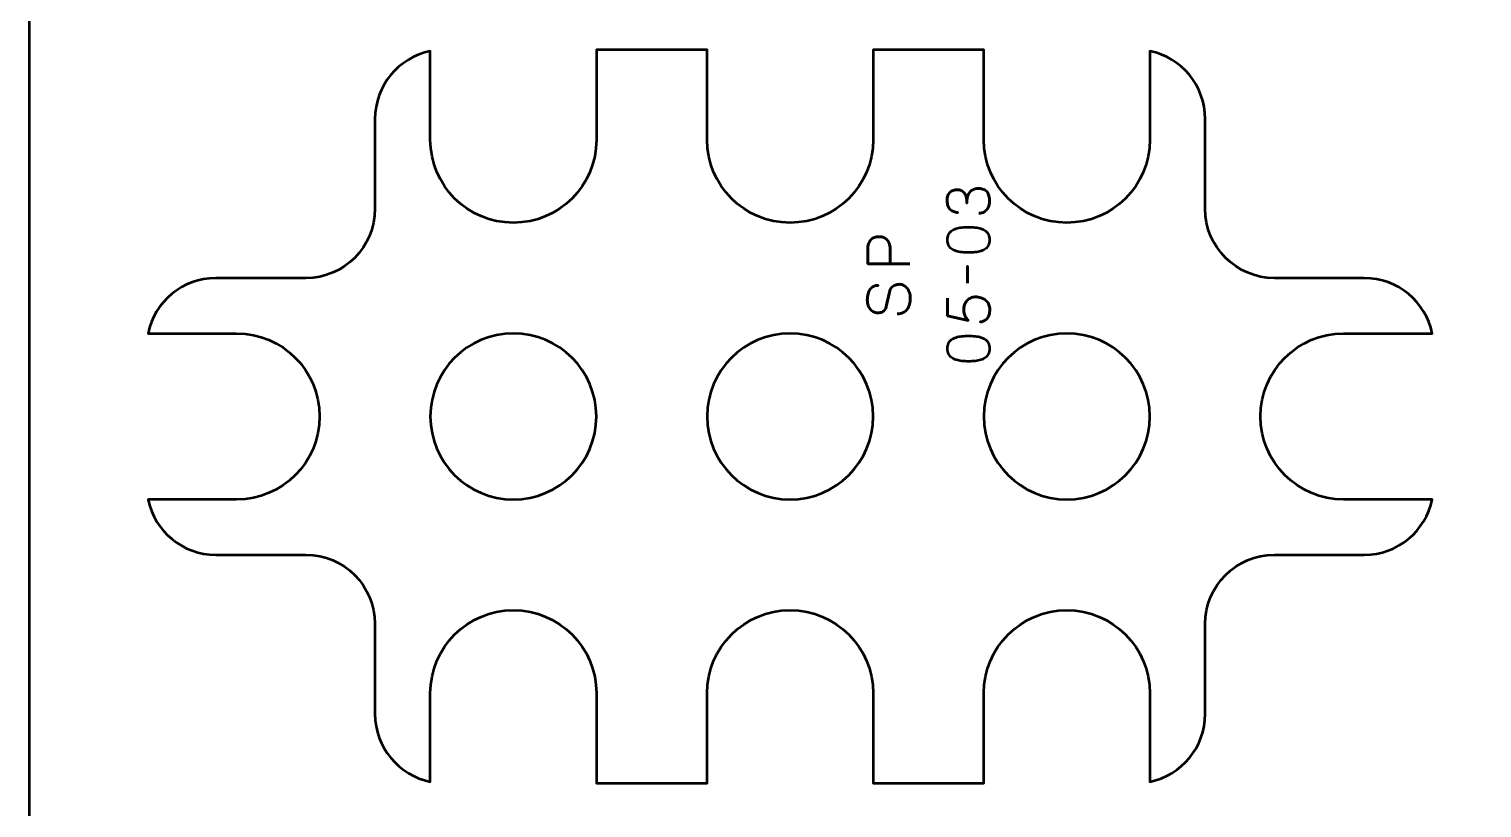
# Model space of a CAD drawing. Header units: centimetres. Extents: x -21 to 0, y -29.7 to 0.
# Drawn here: x -21 to -10.5, y -23.28 to -17.65 of the extents above; entities that cross this region are included whole.
import ezdxf

# ---------------------------------------------------------------- set-up
doc = ezdxf.new("R2010")
doc.units = ezdxf.units.CM
doc.header["$MEASUREMENT"] = 0
doc.layers.add('Layer 1', color=7, linetype='Continuous')

msp = doc.modelspace()

# ---------------------------------------------------------------- linework, layer by layer
at = {"layer": 'Layer 1', "color": 22, "lineweight": 53}
msp.add_open_spline([(-21.00003, -29.19996), (-21.00003, -29.19996), (-21.00003, -0.49992), (-21.00003, -0.49992), (-21.00003, -0.49992), (-21.00003, -0.22295), (-20.77694, 0.00004), (-20.49994, 0.00004), (-20.49994, 0.00004), (-20.49994, 0.00004), (-0.50008, 0.00004), (-0.50008, 0.00004), (-0.50008, 0.00004), (-0.22294, 0.00004), (0.00002, -0.22295), (0.00002, -0.49992), (0.00002, -0.49992), (0.00002, -0.49992), (0.00002, -29.19996), (0.00002, -29.19996), (0.00002, -29.19996), (0.00002, -29.47696), (-0.22294, -29.70005), (-0.50008, -29.70005), (-0.50008, -29.70005), (-0.50008, -29.70005), (-20.49994, -29.70005), (-20.49994, -29.70005), (-20.49994, -29.70005), (-20.77694, -29.70005), (-21.00003, -29.47696), (-21.00003, -29.19996)], degree=3, knots=[0, 0, 0, 0, 0.125, 0.125, 0.125, 0.125, 0.25, 0.25, 0.25, 0.25, 0.375, 0.375, 0.375, 0.375, 0.5, 0.5, 0.5, 0.5, 0.625, 0.625, 0.625, 0.625, 0.75, 0.75, 0.75, 0.75, 0.875, 0.875, 0.875, 0.875, 1, 1, 1, 1], dxfattribs=at)
at = {"layer": 'Layer 1', "color": 114, "lineweight": 53}
msp.add_open_spline([(-12.10002, -20.44996), (-12.10002, -20.78128), (-11.83134, -21.04996), (-11.50002, -21.04996), (-11.50002, -21.04996), (-11.50002, -21.04996), (-10.86001, -21.04996), (-10.86001, -21.04996), (-10.86001, -21.04996), (-10.90634, -21.27816), (-11.10814, -21.45), (-11.35, -21.45), (-11.35, -21.45), (-11.35, -21.45), (-12, -21.45), (-12, -21.45), (-12, -21.45), (-12.27609, -21.45), (-12.5, -21.67391), (-12.5, -21.95), (-12.5, -21.95), (-12.5, -21.95), (-12.5, -22.6), (-12.5, -22.6), (-12.5, -22.6), (-12.5, -22.84185), (-12.67182, -23.04365), (-12.90002, -23.08999), (-12.90002, -23.08999), (-12.90002, -23.08999), (-12.90003, -22.44996), (-12.90003, -22.44996), (-12.90003, -22.44996), (-12.90002, -22.11864), (-13.1687, -21.84996), (-13.50002, -21.84996), (-13.50002, -21.84996), (-13.83134, -21.84996), (-14.10002, -22.11864), (-14.10002, -22.44996), (-14.10002, -22.44996), (-14.10002, -22.44996), (-14.10002, -23.1), (-14.10002, -23.1), (-14.10002, -23.1), (-14.10002, -23.1), (-14.90002, -23.1), (-14.90002, -23.1), (-14.90002, -23.1), (-14.90002, -23.1), (-14.90003, -22.44996), (-14.90003, -22.44996), (-14.90003, -22.44996), (-14.90002, -22.11864), (-15.1687, -21.84996), (-15.50002, -21.84996), (-15.50002, -21.84996), (-15.83134, -21.84996), (-16.10002, -22.11864), (-16.10002, -22.44996), (-16.10002, -22.44996), (-16.10002, -22.44996), (-16.10002, -23.1), (-16.10002, -23.1), (-16.10002, -23.1), (-16.10002, -23.1), (-16.90002, -23.1), (-16.90002, -23.1), (-16.90002, -23.1), (-16.90002, -23.1), (-16.90003, -22.44996), (-16.90003, -22.44996), (-16.90003, -22.44996), (-16.90002, -22.11864), (-17.1687, -21.84996), (-17.50002, -21.84996), (-17.50002, -21.84996), (-17.83134, -21.84996), (-18.10002, -22.11864), (-18.10002, -22.44996), (-18.10002, -22.44996), (-18.10002, -22.44996), (-18.10002, -23.08998), (-18.10002, -23.08998), (-18.10002, -23.08998), (-18.32819, -23.04363), (-18.5, -22.84184), (-18.5, -22.6), (-18.5, -22.6), (-18.5, -22.6), (-18.5, -21.95), (-18.5, -21.95), (-18.5, -21.95), (-18.5, -21.67391), (-18.72391, -21.45), (-19, -21.45), (-19, -21.45), (-19, -21.45), (-19.65, -21.45), (-19.65, -21.45), (-19.65, -21.45), (-19.89186, -21.45), (-20.09366, -21.27816), (-20.13999, -21.04996), (-20.13999, -21.04996), (-20.13999, -21.04996), (-19.50002, -21.04996), (-19.50002, -21.04996), (-19.50002, -21.04996), (-19.1687, -21.04996), (-18.90002, -20.78128), (-18.90002, -20.44996), (-18.90002, -20.44996), (-18.90002, -20.11864), (-19.1687, -19.84996), (-19.50002, -19.84996), (-19.50002, -19.84996), (-19.50002, -19.84996), (-20.13998, -19.84997), (-20.13998, -19.84997), (-20.13998, -19.84997), (-20.09362, -19.6218), (-19.89183, -19.45), (-19.65, -19.45), (-19.65, -19.45), (-19.65, -19.45), (-19, -19.45), (-19, -19.45), (-19, -19.45), (-18.72391, -19.45), (-18.5, -19.22609), (-18.5, -18.95), (-18.5, -18.95), (-18.5, -18.95), (-18.5, -18.3), (-18.5, -18.3), (-18.5, -18.3), (-18.5, -18.05816), (-18.32819, -17.85637), (-18.10002, -17.81002), (-18.10002, -17.81002), (-18.10002, -17.81002), (-18.10002, -18.44996), (-18.10002, -18.44996), (-18.10002, -18.44996), (-18.10002, -18.78128), (-17.83134, -19.04996), (-17.50002, -19.04996), (-17.50002, -19.04996), (-17.1687, -19.04996), (-16.90002, -18.78128), (-16.90002, -18.44996), (-16.90002, -18.44996), (-16.90002, -18.44996), (-16.90003, -17.8), (-16.90003, -17.8), (-16.90003, -17.8), (-16.90003, -17.8), (-16.10002, -17.8), (-16.10002, -17.8), (-16.10002, -17.8), (-16.10002, -17.8), (-16.10002, -18.44996), (-16.10002, -18.44996), (-16.10002, -18.44996), (-16.10002, -18.78128), (-15.83134, -19.04996), (-15.50002, -19.04996), (-15.50002, -19.04996), (-15.1687, -19.04996), (-14.90002, -18.78128), (-14.90002, -18.44996), (-14.90002, -18.44996), (-14.90002, -18.44996), (-14.90003, -17.8), (-14.90003, -17.8), (-14.90003, -17.8), (-14.90003, -17.8), (-14.10002, -17.8), (-14.10002, -17.8), (-14.10002, -17.8), (-14.10002, -17.8), (-14.10002, -18.44996), (-14.10002, -18.44996), (-14.10002, -18.44996), (-14.10002, -18.78128), (-13.83134, -19.04996), (-13.50002, -19.04996), (-13.50002, -19.04996), (-13.1687, -19.04996), (-12.90002, -18.78128), (-12.90002, -18.44996), (-12.90002, -18.44996), (-12.90002, -18.44996), (-12.90003, -17.81001), (-12.90003, -17.81001), (-12.90003, -17.81001), (-12.67183, -17.85635), (-12.5, -18.05815), (-12.5, -18.3), (-12.5, -18.3), (-12.5, -18.3), (-12.5, -18.95), (-12.5, -18.95), (-12.5, -18.95), (-12.5, -19.22609), (-12.27609, -19.45), (-12, -19.45), (-12, -19.45), (-12, -19.45), (-11.35, -19.45), (-11.35, -19.45), (-11.35, -19.45), (-11.10817, -19.45), (-10.90637, -19.62179), (-10.86002, -19.84996), (-10.86002, -19.84996), (-10.86002, -19.84996), (-11.50002, -19.84997), (-11.50002, -19.84997), (-11.50002, -19.84997), (-11.83134, -19.84996), (-12.10002, -20.11864), (-12.10002, -20.44996)], degree=3, knots=[0, 0, 0, 0, 0.01785714, 0.01785714, 0.01785714, 0.01785714, 0.03571429, 0.03571429, 0.03571429, 0.03571429, 0.05357143, 0.05357143, 0.05357143, 0.05357143, 0.07142857, 0.07142857, 0.07142857, 0.07142857, 0.08928571, 0.08928571, 0.08928571, 0.08928571, 0.10714286, 0.10714286, 0.10714286, 0.10714286, 0.125, 0.125, 0.125, 0.125, 0.14285714, 0.14285714, 0.14285714, 0.14285714, 0.16071429, 0.16071429, 0.16071429, 0.16071429, 0.17857143, 0.17857143, 0.17857143, 0.17857143, 0.19642857, 0.19642857, 0.19642857, 0.19642857, 0.21428571, 0.21428571, 0.21428571, 0.21428571, 0.23214286, 0.23214286, 0.23214286, 0.23214286, 0.25, 0.25, 0.25, 0.25, 0.26785714, 0.26785714, 0.26785714, 0.26785714, 0.28571429, 0.28571429, 0.28571429, 0.28571429, 0.30357143, 0.30357143, 0.30357143, 0.30357143, 0.32142857, 0.32142857, 0.32142857, 0.32142857, 0.33928571, 0.33928571, 0.33928571, 0.33928571, 0.35714286, 0.35714286, 0.35714286, 0.35714286, 0.375, 0.375, 0.375, 0.375, 0.39285714, 0.39285714, 0.39285714, 0.39285714, 0.41071429, 0.41071429, 0.41071429, 0.41071429, 0.42857143, 0.42857143, 0.42857143, 0.42857143, 0.44642857, 0.44642857, 0.44642857, 0.44642857, 0.46428571, 0.46428571, 0.46428571, 0.46428571, 0.48214286, 0.48214286, 0.48214286, 0.48214286, 0.5, 0.5, 0.5, 0.5, 0.51785714, 0.51785714, 0.51785714, 0.51785714, 0.53571429, 0.53571429, 0.53571429, 0.53571429, 0.55357143, 0.55357143, 0.55357143, 0.55357143, 0.57142857, 0.57142857, 0.57142857, 0.57142857, 0.58928571, 0.58928571, 0.58928571, 0.58928571, 0.60714286, 0.60714286, 0.60714286, 0.60714286, 0.625, 0.625, 0.625, 0.625, 0.64285714, 0.64285714, 0.64285714, 0.64285714, 0.66071429, 0.66071429, 0.66071429, 0.66071429, 0.67857143, 0.67857143, 0.67857143, 0.67857143, 0.69642857, 0.69642857, 0.69642857, 0.69642857, 0.71428571, 0.71428571, 0.71428571, 0.71428571, 0.73214286, 0.73214286, 0.73214286, 0.73214286, 0.75, 0.75, 0.75, 0.75, 0.76785714, 0.76785714, 0.76785714, 0.76785714, 0.78571429, 0.78571429, 0.78571429, 0.78571429, 0.80357143, 0.80357143, 0.80357143, 0.80357143, 0.82142857, 0.82142857, 0.82142857, 0.82142857, 0.83928571, 0.83928571, 0.83928571, 0.83928571, 0.85714286, 0.85714286, 0.85714286, 0.85714286, 0.875, 0.875, 0.875, 0.875, 0.89285714, 0.89285714, 0.89285714, 0.89285714, 0.91071429, 0.91071429, 0.91071429, 0.91071429, 0.92857143, 0.92857143, 0.92857143, 0.92857143, 0.94642857, 0.94642857, 0.94642857, 0.94642857, 0.96428571, 0.96428571, 0.96428571, 0.96428571, 0.98214286, 0.98214286, 0.98214286, 0.98214286, 1, 1, 1, 1], dxfattribs=at)
at = {"layer": 'Layer 1', "color": 30, "lineweight": 53}
for points, knots in [([(-14.13493, -18.98091), (-14.11969, -18.98084), (-14.10643, -18.97731), (-14.09493, -18.97033), (-14.09493, -18.97033), (-14.0835, -18.96334), (-14.07454, -18.95339), (-14.06812, -18.94041), (-14.06812, -18.94041), (-14.0617, -18.92743), (-14.05845, -18.91184), (-14.05831, -18.8937), (-14.05831, -18.8937), (-14.05831, -18.88009), (-14.05972, -18.86774), (-14.06268, -18.85652), (-14.06268, -18.85652), (-14.06565, -18.84537), (-14.07023, -18.83578), (-14.07651, -18.82766), (-14.07651, -18.82766), (-14.08279, -18.81955), (-14.09091, -18.81334), (-14.10078, -18.8089), (-14.10078, -18.8089), (-14.11073, -18.80452), (-14.12266, -18.80234), (-14.13663, -18.80227), (-14.13663, -18.80227), (-14.15525, -18.80219), (-14.17099, -18.806), (-14.18376, -18.81355), (-14.18376, -18.81355), (-14.19653, -18.8211), (-14.20612, -18.83282), (-14.21268, -18.84855), (-14.21268, -18.84855), (-14.21925, -18.86428), (-14.22256, -18.88446), (-14.22256, -18.90894), (-14.22256, -18.90894), (-14.22249, -18.89067), (-14.22418, -18.87536), (-14.22764, -18.86287), (-14.22764, -18.86287), (-14.2311, -18.85045), (-14.23597, -18.84051), (-14.24232, -18.83303), (-14.24232, -18.83303), (-14.2486, -18.82555), (-14.25608, -18.82012), (-14.26468, -18.81687), (-14.26468, -18.81687), (-14.27322, -18.81355), (-14.2826, -18.81193), (-14.29283, -18.812), (-14.29283, -18.812), (-14.30307, -18.81193), (-14.31252, -18.81334), (-14.32127, -18.81616), (-14.32127, -18.81616), (-14.33002, -18.81892), (-14.33771, -18.82343), (-14.34427, -18.82957), (-14.34427, -18.82957), (-14.35083, -18.83571), (-14.35598, -18.84382), (-14.35965, -18.85377), (-14.35965, -18.85377), (-14.36332, -18.86379), (-14.36515, -18.876), (-14.36522, -18.89032), (-14.36522, -18.89032), (-14.36515, -18.90457), (-14.36304, -18.91706), (-14.35894, -18.92764), (-14.35894, -18.92764), (-14.35485, -18.9383), (-14.34928, -18.94704), (-14.34215, -18.9541), (-14.34215, -18.9541), (-14.33503, -18.96108), (-14.32691, -18.96631), (-14.31774, -18.96976), (-14.31774, -18.96976), (-14.30857, -18.97329), (-14.29883, -18.97498), (-14.2886, -18.97498), (-14.2886, -18.97498), (-14.29883, -18.97498), (-14.30857, -18.97329), (-14.31774, -18.96976), (-14.31774, -18.96976), (-14.32691, -18.96631), (-14.33503, -18.96108), (-14.34215, -18.9541), (-14.34215, -18.9541), (-14.34928, -18.94704), (-14.35485, -18.9383), (-14.35894, -18.92764), (-14.35894, -18.92764), (-14.36304, -18.91706), (-14.36515, -18.90457), (-14.36522, -18.89032), (-14.36522, -18.89032), (-14.36515, -18.876), (-14.36332, -18.86379), (-14.35965, -18.85377), (-14.35965, -18.85377), (-14.35598, -18.84382), (-14.35083, -18.83571), (-14.34427, -18.82957), (-14.34427, -18.82957), (-14.33771, -18.82343), (-14.33002, -18.81892), (-14.32127, -18.81616), (-14.32127, -18.81616), (-14.31252, -18.81334), (-14.30307, -18.81193), (-14.29283, -18.812), (-14.29283, -18.812), (-14.2826, -18.81193), (-14.27322, -18.81355), (-14.26468, -18.81687), (-14.26468, -18.81687), (-14.25608, -18.82012), (-14.2486, -18.82555), (-14.24232, -18.83303), (-14.24232, -18.83303), (-14.23597, -18.84051), (-14.2311, -18.85045), (-14.22764, -18.86287), (-14.22764, -18.86287), (-14.22418, -18.87536), (-14.22249, -18.89067), (-14.22256, -18.90894), (-14.22256, -18.90894), (-14.22256, -18.88446), (-14.21925, -18.86428), (-14.21268, -18.84855), (-14.21268, -18.84855), (-14.20612, -18.83282), (-14.19653, -18.8211), (-14.18376, -18.81355), (-14.18376, -18.81355), (-14.17099, -18.806), (-14.15525, -18.80219), (-14.13663, -18.80227), (-14.13663, -18.80227), (-14.12266, -18.80234), (-14.11073, -18.80452), (-14.10078, -18.8089), (-14.10078, -18.8089), (-14.09091, -18.81334), (-14.08279, -18.81955), (-14.07651, -18.82766), (-14.07651, -18.82766), (-14.07023, -18.83578), (-14.06565, -18.84537), (-14.06268, -18.85652), (-14.06268, -18.85652), (-14.05972, -18.86774), (-14.05831, -18.88009), (-14.05831, -18.8937), (-14.05831, -18.8937), (-14.05845, -18.91184), (-14.0617, -18.92743), (-14.06812, -18.94041), (-14.06812, -18.94041), (-14.07454, -18.95339), (-14.0835, -18.96334), (-14.09493, -18.97033), (-14.09493, -18.97033), (-14.10643, -18.97731), (-14.11969, -18.98084), (-14.13493, -18.98091)], [0, 0, 0, 0, 0.02272727, 0.02272727, 0.02272727, 0.02272727, 0.04545455, 0.04545455, 0.04545455, 0.04545455, 0.06818182, 0.06818182, 0.06818182, 0.06818182, 0.09090909, 0.09090909, 0.09090909, 0.09090909, 0.11363636, 0.11363636, 0.11363636, 0.11363636, 0.13636364, 0.13636364, 0.13636364, 0.13636364, 0.15909091, 0.15909091, 0.15909091, 0.15909091, 0.18181818, 0.18181818, 0.18181818, 0.18181818, 0.20454545, 0.20454545, 0.20454545, 0.20454545, 0.22727273, 0.22727273, 0.22727273, 0.22727273, 0.25, 0.25, 0.25, 0.25, 0.27272727, 0.27272727, 0.27272727, 0.27272727, 0.29545455, 0.29545455, 0.29545455, 0.29545455, 0.31818182, 0.31818182, 0.31818182, 0.31818182, 0.34090909, 0.34090909, 0.34090909, 0.34090909, 0.36363636, 0.36363636, 0.36363636, 0.36363636, 0.38636364, 0.38636364, 0.38636364, 0.38636364, 0.40909091, 0.40909091, 0.40909091, 0.40909091, 0.43181818, 0.43181818, 0.43181818, 0.43181818, 0.45454545, 0.45454545, 0.45454545, 0.45454545, 0.47727273, 0.47727273, 0.47727273, 0.47727273, 0.5, 0.5, 0.5, 0.5, 0.52272727, 0.52272727, 0.52272727, 0.52272727, 0.54545455, 0.54545455, 0.54545455, 0.54545455, 0.56818182, 0.56818182, 0.56818182, 0.56818182, 0.59090909, 0.59090909, 0.59090909, 0.59090909, 0.61363636, 0.61363636, 0.61363636, 0.61363636, 0.63636364, 0.63636364, 0.63636364, 0.63636364, 0.65909091, 0.65909091, 0.65909091, 0.65909091, 0.68181818, 0.68181818, 0.68181818, 0.68181818, 0.70454545, 0.70454545, 0.70454545, 0.70454545, 0.72727273, 0.72727273, 0.72727273, 0.72727273, 0.75, 0.75, 0.75, 0.75, 0.77272727, 0.77272727, 0.77272727, 0.77272727, 0.79545455, 0.79545455, 0.79545455, 0.79545455, 0.81818182, 0.81818182, 0.81818182, 0.81818182, 0.84090909, 0.84090909, 0.84090909, 0.84090909, 0.86363636, 0.86363636, 0.86363636, 0.86363636, 0.88636364, 0.88636364, 0.88636364, 0.88636364, 0.90909091, 0.90909091, 0.90909091, 0.90909091, 0.93181818, 0.93181818, 0.93181818, 0.93181818, 0.95454545, 0.95454545, 0.95454545, 0.95454545, 0.97727273, 0.97727273, 0.97727273, 0.97727273, 1, 1, 1, 1]), ([(-14.05831, -19.17352), (-14.05838, -19.15871), (-14.06099, -19.14594), (-14.06607, -19.13528), (-14.06607, -19.13528), (-14.07115, -19.1247), (-14.07842, -19.11588), (-14.08766, -19.10883), (-14.08766, -19.10883), (-14.09697, -19.10184), (-14.10798, -19.09634), (-14.12068, -19.09225), (-14.12068, -19.09225), (-14.13338, -19.08822), (-14.14728, -19.08533), (-14.16252, -19.08371), (-14.16252, -19.08371), (-14.17776, -19.08201), (-14.19378, -19.08117), (-14.21071, -19.08124), (-14.21071, -19.08124), (-14.22757, -19.08117), (-14.24359, -19.08201), (-14.25876, -19.08371), (-14.25876, -19.08371), (-14.27393, -19.08533), (-14.2879, -19.08822), (-14.3006, -19.09225), (-14.3006, -19.09225), (-14.31323, -19.09634), (-14.32423, -19.10184), (-14.33362, -19.10883), (-14.33362, -19.10883), (-14.34293, -19.11588), (-14.3502, -19.1247), (-14.35528, -19.13528), (-14.35528, -19.13528), (-14.36043, -19.14594), (-14.36304, -19.15871), (-14.36311, -19.17352), (-14.36311, -19.17352), (-14.36304, -19.18834), (-14.36043, -19.20111), (-14.35528, -19.21177), (-14.35528, -19.21177), (-14.3502, -19.22235), (-14.34293, -19.23117), (-14.33362, -19.23822), (-14.33362, -19.23822), (-14.32423, -19.24521), (-14.31323, -19.25071), (-14.3006, -19.2548), (-14.3006, -19.2548), (-14.2879, -19.25883), (-14.27393, -19.26172), (-14.25876, -19.26334), (-14.25876, -19.26334), (-14.24359, -19.26503), (-14.22757, -19.26588), (-14.21071, -19.26581), (-14.21071, -19.26581), (-14.19378, -19.26588), (-14.17776, -19.26503), (-14.16252, -19.26334), (-14.16252, -19.26334), (-14.14728, -19.26172), (-14.13338, -19.25883), (-14.12068, -19.2548), (-14.12068, -19.2548), (-14.10798, -19.25071), (-14.09697, -19.24521), (-14.08766, -19.23822), (-14.08766, -19.23822), (-14.07842, -19.23117), (-14.07115, -19.22235), (-14.06607, -19.21177), (-14.06607, -19.21177), (-14.06099, -19.20111), (-14.05838, -19.18834), (-14.05831, -19.17352)], [0, 0, 0, 0, 0.05, 0.05, 0.05, 0.05, 0.1, 0.1, 0.1, 0.1, 0.15, 0.15, 0.15, 0.15, 0.2, 0.2, 0.2, 0.2, 0.25, 0.25, 0.25, 0.25, 0.3, 0.3, 0.3, 0.3, 0.35, 0.35, 0.35, 0.35, 0.4, 0.4, 0.4, 0.4, 0.45, 0.45, 0.45, 0.45, 0.5, 0.5, 0.5, 0.5, 0.55, 0.55, 0.55, 0.55, 0.6, 0.6, 0.6, 0.6, 0.65, 0.65, 0.65, 0.65, 0.7, 0.7, 0.7, 0.7, 0.75, 0.75, 0.75, 0.75, 0.8, 0.8, 0.8, 0.8, 0.85, 0.85, 0.85, 0.85, 0.9, 0.9, 0.9, 0.9, 0.95, 0.95, 0.95, 0.95, 1, 1, 1, 1]), ([(-14.05831, -19.17352), (-14.05838, -19.15871), (-14.06099, -19.14594), (-14.06607, -19.13528), (-14.06607, -19.13528), (-14.07115, -19.1247), (-14.07842, -19.11588), (-14.08766, -19.10883), (-14.08766, -19.10883), (-14.09697, -19.10184), (-14.10798, -19.09634), (-14.12068, -19.09225), (-14.12068, -19.09225), (-14.13338, -19.08822), (-14.14728, -19.08533), (-14.16252, -19.08371), (-14.16252, -19.08371), (-14.17776, -19.08201), (-14.19378, -19.08117), (-14.21071, -19.08124), (-14.21071, -19.08124), (-14.22757, -19.08117), (-14.24359, -19.08201), (-14.25876, -19.08371), (-14.25876, -19.08371), (-14.27393, -19.08533), (-14.2879, -19.08822), (-14.3006, -19.09225), (-14.3006, -19.09225), (-14.31323, -19.09634), (-14.32423, -19.10184), (-14.33362, -19.10883), (-14.33362, -19.10883), (-14.34293, -19.11588), (-14.3502, -19.1247), (-14.35528, -19.13528), (-14.35528, -19.13528), (-14.36043, -19.14594), (-14.36304, -19.15871), (-14.36311, -19.17352), (-14.36311, -19.17352), (-14.36304, -19.18834), (-14.36043, -19.20111), (-14.35528, -19.21177), (-14.35528, -19.21177), (-14.3502, -19.22235), (-14.34293, -19.23117), (-14.33362, -19.23822), (-14.33362, -19.23822), (-14.32423, -19.24521), (-14.31323, -19.25071), (-14.3006, -19.2548), (-14.3006, -19.2548), (-14.2879, -19.25883), (-14.27393, -19.26172), (-14.25876, -19.26334), (-14.25876, -19.26334), (-14.24359, -19.26503), (-14.22757, -19.26588), (-14.21071, -19.26581), (-14.21071, -19.26581), (-14.19378, -19.26588), (-14.17776, -19.26503), (-14.16252, -19.26334), (-14.16252, -19.26334), (-14.14728, -19.26172), (-14.13338, -19.25883), (-14.12068, -19.2548), (-14.12068, -19.2548), (-14.10798, -19.25071), (-14.09697, -19.24521), (-14.08766, -19.23822), (-14.08766, -19.23822), (-14.07842, -19.23117), (-14.07115, -19.22235), (-14.06607, -19.21177), (-14.06607, -19.21177), (-14.06099, -19.20111), (-14.05838, -19.18834), (-14.05831, -19.17352)], [0, 0, 0, 0, 0.05, 0.05, 0.05, 0.05, 0.1, 0.1, 0.1, 0.1, 0.15, 0.15, 0.15, 0.15, 0.2, 0.2, 0.2, 0.2, 0.25, 0.25, 0.25, 0.25, 0.3, 0.3, 0.3, 0.3, 0.35, 0.35, 0.35, 0.35, 0.4, 0.4, 0.4, 0.4, 0.45, 0.45, 0.45, 0.45, 0.5, 0.5, 0.5, 0.5, 0.55, 0.55, 0.55, 0.55, 0.6, 0.6, 0.6, 0.6, 0.65, 0.65, 0.65, 0.65, 0.7, 0.7, 0.7, 0.7, 0.75, 0.75, 0.75, 0.75, 0.8, 0.8, 0.8, 0.8, 0.85, 0.85, 0.85, 0.85, 0.9, 0.9, 0.9, 0.9, 0.95, 0.95, 0.95, 0.95, 1, 1, 1, 1]), ([(-14.63362, -19.34645), (-14.63362, -19.34645), (-14.93884, -19.34645), (-14.93884, -19.34645), (-14.93884, -19.34645), (-14.93884, -19.34645), (-14.93884, -19.24908), (-14.93884, -19.24908), (-14.93884, -19.24908), (-14.93877, -19.22961), (-14.93658, -19.2136), (-14.93235, -19.20097), (-14.93235, -19.20097), (-14.92819, -19.18841), (-14.9224, -19.17853), (-14.91506, -19.1714), (-14.91506, -19.1714), (-14.9078, -19.16428), (-14.89947, -19.1592), (-14.89009, -19.15609), (-14.89009, -19.15609), (-14.8807, -19.15306), (-14.8709, -19.1513), (-14.86052, -19.15087), (-14.86052, -19.15087), (-14.85015, -19.15038), (-14.83999, -19.15158), (-14.83012, -19.1544), (-14.83012, -19.1544), (-14.82024, -19.15729), (-14.81128, -19.16216), (-14.80323, -19.16915), (-14.80323, -19.16915), (-14.79519, -19.17606), (-14.78877, -19.18544), (-14.78404, -19.19723), (-14.78404, -19.19723), (-14.77925, -19.20901), (-14.77685, -19.22361), (-14.77671, -19.24104), (-14.77671, -19.24104), (-14.77671, -19.24104), (-14.77671, -19.34645), (-14.77671, -19.34645), (-14.77671, -19.34645), (-14.77671, -19.34645), (-14.77671, -19.24104), (-14.77671, -19.24104), (-14.77671, -19.24104), (-14.77685, -19.22397), (-14.77925, -19.2095), (-14.78404, -19.19779), (-14.78404, -19.19779), (-14.78877, -19.18601), (-14.79519, -19.17662), (-14.80323, -19.16957), (-14.80323, -19.16957), (-14.81128, -19.16258), (-14.82024, -19.15757), (-14.83012, -19.15461), (-14.83012, -19.15461), (-14.83999, -19.15165), (-14.85015, -19.15038), (-14.86052, -19.15087), (-14.86052, -19.15087), (-14.8709, -19.1513), (-14.8807, -19.15306), (-14.89009, -19.15623), (-14.89009, -19.15623), (-14.89947, -19.15934), (-14.9078, -19.16456), (-14.91506, -19.17169), (-14.91506, -19.17169), (-14.9224, -19.17888), (-14.92819, -19.18876), (-14.93235, -19.20132), (-14.93235, -19.20132), (-14.93658, -19.21395), (-14.93877, -19.22982), (-14.93884, -19.24908), (-14.93884, -19.24908), (-14.93884, -19.24908), (-14.93884, -19.34645), (-14.93884, -19.34645), (-14.93884, -19.34645), (-14.93884, -19.34645), (-14.63362, -19.34645), (-14.63362, -19.34645)], [0, 0, 0, 0, 0.04545455, 0.04545455, 0.04545455, 0.04545455, 0.09090909, 0.09090909, 0.09090909, 0.09090909, 0.13636364, 0.13636364, 0.13636364, 0.13636364, 0.18181818, 0.18181818, 0.18181818, 0.18181818, 0.22727273, 0.22727273, 0.22727273, 0.22727273, 0.27272727, 0.27272727, 0.27272727, 0.27272727, 0.31818182, 0.31818182, 0.31818182, 0.31818182, 0.36363636, 0.36363636, 0.36363636, 0.36363636, 0.40909091, 0.40909091, 0.40909091, 0.40909091, 0.45454545, 0.45454545, 0.45454545, 0.45454545, 0.5, 0.5, 0.5, 0.5, 0.54545455, 0.54545455, 0.54545455, 0.54545455, 0.59090909, 0.59090909, 0.59090909, 0.59090909, 0.63636364, 0.63636364, 0.63636364, 0.63636364, 0.68181818, 0.68181818, 0.68181818, 0.68181818, 0.72727273, 0.72727273, 0.72727273, 0.72727273, 0.77272727, 0.77272727, 0.77272727, 0.77272727, 0.81818182, 0.81818182, 0.81818182, 0.81818182, 0.86363636, 0.86363636, 0.86363636, 0.86363636, 0.90909091, 0.90909091, 0.90909091, 0.90909091, 0.95454545, 0.95454545, 0.95454545, 0.95454545, 1, 1, 1, 1]), ([(-14.21791, -19.48594), (-14.21791, -19.48594), (-14.21791, -19.36275), (-14.21791, -19.36275), (-14.21791, -19.36275), (-14.21791, -19.36275), (-14.21791, -19.48594), (-14.21791, -19.48594)], [0, 0, 0, 0, 0.5, 0.5, 0.5, 0.5, 1, 1, 1, 1]), ([(-14.72591, -19.7084), (-14.70897, -19.70826), (-14.69451, -19.7053), (-14.68251, -19.69937), (-14.68251, -19.69937), (-14.67045, -19.69351), (-14.66064, -19.68533), (-14.65309, -19.67503), (-14.65309, -19.67503), (-14.64547, -19.66466), (-14.6399, -19.65273), (-14.63637, -19.63926), (-14.63637, -19.63926), (-14.63277, -19.62585), (-14.63101, -19.61146), (-14.63108, -19.59622), (-14.63108, -19.59622), (-14.63115, -19.58084), (-14.63341, -19.56701), (-14.63771, -19.55466), (-14.63771, -19.55466), (-14.64202, -19.54238), (-14.6478, -19.53187), (-14.65507, -19.52305), (-14.65507, -19.52305), (-14.66234, -19.5143), (-14.67045, -19.50753), (-14.67948, -19.50273), (-14.67948, -19.50273), (-14.68851, -19.49793), (-14.69775, -19.49539), (-14.70728, -19.49504), (-14.70728, -19.49504), (-14.71977, -19.49462), (-14.7312, -19.49645), (-14.7415, -19.50047), (-14.7415, -19.50047), (-14.7518, -19.5045), (-14.76041, -19.51071), (-14.76746, -19.5191), (-14.76746, -19.5191), (-14.77452, -19.52743), (-14.77946, -19.53794), (-14.78221, -19.5505), (-14.78221, -19.5505), (-14.78221, -19.5505), (-14.80465, -19.65421), (-14.80465, -19.65421), (-14.80465, -19.65421), (-14.80669, -19.66395), (-14.81015, -19.67235), (-14.81495, -19.67926), (-14.81495, -19.67926), (-14.81981, -19.68618), (-14.82652, -19.69154), (-14.83513, -19.69521), (-14.83513, -19.69521), (-14.84366, -19.69888), (-14.85453, -19.70078), (-14.86772, -19.70078), (-14.86772, -19.70078), (-14.87774, -19.70078), (-14.88719, -19.69873), (-14.89608, -19.69457), (-14.89608, -19.69457), (-14.90497, -19.69048), (-14.91281, -19.68441), (-14.91965, -19.67644), (-14.91965, -19.67644), (-14.92656, -19.66847), (-14.93193, -19.65859), (-14.93581, -19.64688), (-14.93581, -19.64688), (-14.93976, -19.63509), (-14.94173, -19.62162), (-14.9418, -19.60638), (-14.9418, -19.60638), (-14.9418, -19.59107), (-14.94004, -19.57703), (-14.93651, -19.56419), (-14.93651, -19.56419), (-14.93298, -19.55142), (-14.9279, -19.54034), (-14.92113, -19.53103), (-14.92113, -19.53103), (-14.91436, -19.52171), (-14.90603, -19.51452), (-14.8963, -19.50958), (-14.8963, -19.50958), (-14.88649, -19.50464), (-14.87527, -19.50231), (-14.86264, -19.50266), (-14.86264, -19.50266), (-14.87527, -19.50231), (-14.88649, -19.50464), (-14.8963, -19.50958), (-14.8963, -19.50958), (-14.90603, -19.51452), (-14.91436, -19.52171), (-14.92113, -19.53103), (-14.92113, -19.53103), (-14.9279, -19.54034), (-14.93298, -19.55142), (-14.93651, -19.56419), (-14.93651, -19.56419), (-14.94004, -19.57703), (-14.9418, -19.59107), (-14.9418, -19.60638), (-14.9418, -19.60638), (-14.94173, -19.62162), (-14.93976, -19.63509), (-14.93581, -19.64688), (-14.93581, -19.64688), (-14.93193, -19.65859), (-14.92656, -19.66847), (-14.91965, -19.67644), (-14.91965, -19.67644), (-14.91281, -19.68441), (-14.90497, -19.69048), (-14.89608, -19.69457), (-14.89608, -19.69457), (-14.88719, -19.69873), (-14.87774, -19.70078), (-14.86772, -19.70078), (-14.86772, -19.70078), (-14.85453, -19.70078), (-14.84366, -19.69895), (-14.8352, -19.69542), (-14.8352, -19.69542), (-14.82666, -19.69182), (-14.82003, -19.68653), (-14.81516, -19.67961), (-14.81516, -19.67961), (-14.81036, -19.6727), (-14.80683, -19.66423), (-14.80465, -19.65421), (-14.80465, -19.65421), (-14.80465, -19.65421), (-14.78221, -19.5505), (-14.78221, -19.5505), (-14.78221, -19.5505), (-14.77946, -19.53766), (-14.77452, -19.52707), (-14.76746, -19.51875), (-14.76746, -19.51875), (-14.76041, -19.51035), (-14.7518, -19.50421), (-14.7415, -19.50026), (-14.7415, -19.50026), (-14.7312, -19.49638), (-14.71977, -19.49462), (-14.70728, -19.49504), (-14.70728, -19.49504), (-14.69775, -19.49539), (-14.68851, -19.49793), (-14.67948, -19.50273), (-14.67948, -19.50273), (-14.67045, -19.50753), (-14.66234, -19.5143), (-14.65507, -19.52305), (-14.65507, -19.52305), (-14.6478, -19.53187), (-14.64202, -19.54238), (-14.63771, -19.55466), (-14.63771, -19.55466), (-14.63341, -19.56701), (-14.63115, -19.58084), (-14.63108, -19.59622), (-14.63108, -19.59622), (-14.63101, -19.61146), (-14.63277, -19.62585), (-14.63637, -19.63926), (-14.63637, -19.63926), (-14.6399, -19.65273), (-14.64547, -19.66466), (-14.65309, -19.67503), (-14.65309, -19.67503), (-14.66064, -19.68533), (-14.67045, -19.69351), (-14.68251, -19.69937), (-14.68251, -19.69937), (-14.69451, -19.7053), (-14.70897, -19.70826), (-14.72591, -19.7084)], [0, 0, 0, 0, 0.02173913, 0.02173913, 0.02173913, 0.02173913, 0.04347826, 0.04347826, 0.04347826, 0.04347826, 0.06521739, 0.06521739, 0.06521739, 0.06521739, 0.08695652, 0.08695652, 0.08695652, 0.08695652, 0.10869565, 0.10869565, 0.10869565, 0.10869565, 0.13043478, 0.13043478, 0.13043478, 0.13043478, 0.15217391, 0.15217391, 0.15217391, 0.15217391, 0.17391304, 0.17391304, 0.17391304, 0.17391304, 0.19565217, 0.19565217, 0.19565217, 0.19565217, 0.2173913, 0.2173913, 0.2173913, 0.2173913, 0.23913043, 0.23913043, 0.23913043, 0.23913043, 0.26086957, 0.26086957, 0.26086957, 0.26086957, 0.2826087, 0.2826087, 0.2826087, 0.2826087, 0.30434783, 0.30434783, 0.30434783, 0.30434783, 0.32608696, 0.32608696, 0.32608696, 0.32608696, 0.34782609, 0.34782609, 0.34782609, 0.34782609, 0.36956522, 0.36956522, 0.36956522, 0.36956522, 0.39130435, 0.39130435, 0.39130435, 0.39130435, 0.41304348, 0.41304348, 0.41304348, 0.41304348, 0.43478261, 0.43478261, 0.43478261, 0.43478261, 0.45652174, 0.45652174, 0.45652174, 0.45652174, 0.47826087, 0.47826087, 0.47826087, 0.47826087, 0.5, 0.5, 0.5, 0.5, 0.52173913, 0.52173913, 0.52173913, 0.52173913, 0.54347826, 0.54347826, 0.54347826, 0.54347826, 0.56521739, 0.56521739, 0.56521739, 0.56521739, 0.58695652, 0.58695652, 0.58695652, 0.58695652, 0.60869565, 0.60869565, 0.60869565, 0.60869565, 0.63043478, 0.63043478, 0.63043478, 0.63043478, 0.65217391, 0.65217391, 0.65217391, 0.65217391, 0.67391304, 0.67391304, 0.67391304, 0.67391304, 0.69565217, 0.69565217, 0.69565217, 0.69565217, 0.7173913, 0.7173913, 0.7173913, 0.7173913, 0.73913043, 0.73913043, 0.73913043, 0.73913043, 0.76086957, 0.76086957, 0.76086957, 0.76086957, 0.7826087, 0.7826087, 0.7826087, 0.7826087, 0.80434783, 0.80434783, 0.80434783, 0.80434783, 0.82608696, 0.82608696, 0.82608696, 0.82608696, 0.84782609, 0.84782609, 0.84782609, 0.84782609, 0.86956522, 0.86956522, 0.86956522, 0.86956522, 0.89130435, 0.89130435, 0.89130435, 0.89130435, 0.91304348, 0.91304348, 0.91304348, 0.91304348, 0.93478261, 0.93478261, 0.93478261, 0.93478261, 0.95652174, 0.95652174, 0.95652174, 0.95652174, 0.97826087, 0.97826087, 0.97826087, 0.97826087, 1, 1, 1, 1]), ([(-14.36353, -19.59558), (-14.36353, -19.59558), (-14.36353, -19.72258), (-14.36353, -19.72258), (-14.36353, -19.72258), (-14.36353, -19.72258), (-14.21198, -19.75645), (-14.21198, -19.75645), (-14.21198, -19.75645), (-14.21706, -19.75052), (-14.22164, -19.74488), (-14.22567, -19.73944), (-14.22567, -19.73944), (-14.22969, -19.73408), (-14.23307, -19.72844), (-14.2359, -19.72244), (-14.2359, -19.72244), (-14.23872, -19.71651), (-14.24084, -19.70974), (-14.24232, -19.70212), (-14.24232, -19.70212), (-14.2438, -19.69457), (-14.24458, -19.68554), (-14.24458, -19.67517), (-14.24458, -19.67517), (-14.24458, -19.6667), (-14.24345, -19.65823), (-14.24112, -19.64977), (-14.24112, -19.64977), (-14.23886, -19.6413), (-14.2354, -19.63326), (-14.23082, -19.62564), (-14.23082, -19.62564), (-14.22616, -19.61795), (-14.22037, -19.61117), (-14.21339, -19.60525), (-14.21339, -19.60525), (-14.2064, -19.59925), (-14.19822, -19.59452), (-14.18884, -19.59114), (-14.18884, -19.59114), (-14.17945, -19.58768), (-14.1688, -19.58592), (-14.15695, -19.58585), (-14.15695, -19.58585), (-14.15257, -19.58577), (-14.14707, -19.58627), (-14.14058, -19.58726), (-14.14058, -19.58726), (-14.13409, -19.58817), (-14.12703, -19.58987), (-14.11955, -19.59227), (-14.11955, -19.59227), (-14.11207, -19.59466), (-14.10466, -19.59805), (-14.09733, -19.60235), (-14.09733, -19.60235), (-14.08999, -19.60666), (-14.08329, -19.61216), (-14.07722, -19.61879), (-14.07722, -19.61879), (-14.07115, -19.62543), (-14.06628, -19.63347), (-14.06261, -19.64285), (-14.06261, -19.64285), (-14.05902, -19.65231), (-14.05711, -19.66339), (-14.05704, -19.67601), (-14.05704, -19.67601), (-14.05711, -19.69111), (-14.05873, -19.70381), (-14.06177, -19.71411), (-14.06177, -19.71411), (-14.06487, -19.72442), (-14.06889, -19.73281), (-14.07397, -19.7393), (-14.07397, -19.7393), (-14.07905, -19.74586), (-14.08463, -19.75094), (-14.09069, -19.75461), (-14.09069, -19.75461), (-14.09676, -19.75828), (-14.10283, -19.76103), (-14.1089, -19.76287), (-14.1089, -19.76287), (-14.11497, -19.7647), (-14.12054, -19.76611), (-14.12562, -19.76703), (-14.12562, -19.76703), (-14.12054, -19.76611), (-14.11497, -19.7647), (-14.1089, -19.76287), (-14.1089, -19.76287), (-14.10283, -19.76103), (-14.09676, -19.75828), (-14.09069, -19.75461), (-14.09069, -19.75461), (-14.08463, -19.75094), (-14.07905, -19.74586), (-14.07397, -19.7393), (-14.07397, -19.7393), (-14.06889, -19.73281), (-14.06487, -19.72442), (-14.06177, -19.71411), (-14.06177, -19.71411), (-14.05873, -19.70381), (-14.05711, -19.69111), (-14.05704, -19.67601), (-14.05704, -19.67601), (-14.05711, -19.66339), (-14.05902, -19.65231), (-14.06261, -19.64285), (-14.06261, -19.64285), (-14.06628, -19.63347), (-14.07115, -19.62543), (-14.07722, -19.61879), (-14.07722, -19.61879), (-14.08329, -19.61216), (-14.08999, -19.60666), (-14.09733, -19.60235), (-14.09733, -19.60235), (-14.10466, -19.59805), (-14.11207, -19.59466), (-14.11955, -19.59227), (-14.11955, -19.59227), (-14.12703, -19.58987), (-14.13409, -19.58817), (-14.14058, -19.58726), (-14.14058, -19.58726), (-14.14707, -19.58627), (-14.15257, -19.58577), (-14.15695, -19.58585), (-14.15695, -19.58585), (-14.1688, -19.58592), (-14.17945, -19.58768), (-14.18884, -19.59114), (-14.18884, -19.59114), (-14.19822, -19.59452), (-14.2064, -19.59925), (-14.21339, -19.60525), (-14.21339, -19.60525), (-14.22037, -19.61117), (-14.22616, -19.61795), (-14.23082, -19.62564), (-14.23082, -19.62564), (-14.2354, -19.63326), (-14.23886, -19.6413), (-14.24112, -19.64977), (-14.24112, -19.64977), (-14.24345, -19.65823), (-14.24458, -19.6667), (-14.24458, -19.67517), (-14.24458, -19.67517), (-14.24458, -19.68554), (-14.2438, -19.69457), (-14.24232, -19.70212), (-14.24232, -19.70212), (-14.24084, -19.70974), (-14.23872, -19.71651), (-14.2359, -19.72244), (-14.2359, -19.72244), (-14.23307, -19.72844), (-14.22969, -19.73408), (-14.22567, -19.73944), (-14.22567, -19.73944), (-14.22164, -19.74488), (-14.21706, -19.75052), (-14.21198, -19.75645), (-14.21198, -19.75645), (-14.21198, -19.75645), (-14.36353, -19.72258), (-14.36353, -19.72258), (-14.36353, -19.72258), (-14.36353, -19.72258), (-14.36353, -19.59558), (-14.36353, -19.59558)], [0, 0, 0, 0, 0.02272727, 0.02272727, 0.02272727, 0.02272727, 0.04545455, 0.04545455, 0.04545455, 0.04545455, 0.06818182, 0.06818182, 0.06818182, 0.06818182, 0.09090909, 0.09090909, 0.09090909, 0.09090909, 0.11363636, 0.11363636, 0.11363636, 0.11363636, 0.13636364, 0.13636364, 0.13636364, 0.13636364, 0.15909091, 0.15909091, 0.15909091, 0.15909091, 0.18181818, 0.18181818, 0.18181818, 0.18181818, 0.20454545, 0.20454545, 0.20454545, 0.20454545, 0.22727273, 0.22727273, 0.22727273, 0.22727273, 0.25, 0.25, 0.25, 0.25, 0.27272727, 0.27272727, 0.27272727, 0.27272727, 0.29545455, 0.29545455, 0.29545455, 0.29545455, 0.31818182, 0.31818182, 0.31818182, 0.31818182, 0.34090909, 0.34090909, 0.34090909, 0.34090909, 0.36363636, 0.36363636, 0.36363636, 0.36363636, 0.38636364, 0.38636364, 0.38636364, 0.38636364, 0.40909091, 0.40909091, 0.40909091, 0.40909091, 0.43181818, 0.43181818, 0.43181818, 0.43181818, 0.45454545, 0.45454545, 0.45454545, 0.45454545, 0.47727273, 0.47727273, 0.47727273, 0.47727273, 0.5, 0.5, 0.5, 0.5, 0.52272727, 0.52272727, 0.52272727, 0.52272727, 0.54545455, 0.54545455, 0.54545455, 0.54545455, 0.56818182, 0.56818182, 0.56818182, 0.56818182, 0.59090909, 0.59090909, 0.59090909, 0.59090909, 0.61363636, 0.61363636, 0.61363636, 0.61363636, 0.63636364, 0.63636364, 0.63636364, 0.63636364, 0.65909091, 0.65909091, 0.65909091, 0.65909091, 0.68181818, 0.68181818, 0.68181818, 0.68181818, 0.70454545, 0.70454545, 0.70454545, 0.70454545, 0.72727273, 0.72727273, 0.72727273, 0.72727273, 0.75, 0.75, 0.75, 0.75, 0.77272727, 0.77272727, 0.77272727, 0.77272727, 0.79545455, 0.79545455, 0.79545455, 0.79545455, 0.81818182, 0.81818182, 0.81818182, 0.81818182, 0.84090909, 0.84090909, 0.84090909, 0.84090909, 0.86363636, 0.86363636, 0.86363636, 0.86363636, 0.88636364, 0.88636364, 0.88636364, 0.88636364, 0.90909091, 0.90909091, 0.90909091, 0.90909091, 0.93181818, 0.93181818, 0.93181818, 0.93181818, 0.95454545, 0.95454545, 0.95454545, 0.95454545, 0.97727273, 0.97727273, 0.97727273, 0.97727273, 1, 1, 1, 1]), ([(-14.05831, -19.95964), (-14.05838, -19.94483), (-14.06099, -19.93206), (-14.06607, -19.9214), (-14.06607, -19.9214), (-14.07115, -19.91082), (-14.07842, -19.902), (-14.08766, -19.89495), (-14.08766, -19.89495), (-14.09697, -19.88796), (-14.10798, -19.88246), (-14.12068, -19.87837), (-14.12068, -19.87837), (-14.13338, -19.87434), (-14.14728, -19.87145), (-14.16252, -19.86983), (-14.16252, -19.86983), (-14.17776, -19.86813), (-14.19378, -19.86729), (-14.21071, -19.86736), (-14.21071, -19.86736), (-14.22757, -19.86729), (-14.24359, -19.86813), (-14.25876, -19.86983), (-14.25876, -19.86983), (-14.27393, -19.87145), (-14.2879, -19.87434), (-14.3006, -19.87837), (-14.3006, -19.87837), (-14.31323, -19.88246), (-14.32423, -19.88796), (-14.33362, -19.89495), (-14.33362, -19.89495), (-14.34293, -19.902), (-14.3502, -19.91082), (-14.35528, -19.9214), (-14.35528, -19.9214), (-14.36043, -19.93206), (-14.36304, -19.94483), (-14.36311, -19.95964), (-14.36311, -19.95964), (-14.36304, -19.97446), (-14.36043, -19.98723), (-14.35528, -19.99789), (-14.35528, -19.99789), (-14.3502, -20.00847), (-14.34293, -20.01729), (-14.33362, -20.02434), (-14.33362, -20.02434), (-14.32423, -20.03133), (-14.31323, -20.03683), (-14.3006, -20.04092), (-14.3006, -20.04092), (-14.2879, -20.04495), (-14.27393, -20.04784), (-14.25876, -20.04946), (-14.25876, -20.04946), (-14.24359, -20.05115), (-14.22757, -20.052), (-14.21071, -20.05193), (-14.21071, -20.05193), (-14.19378, -20.052), (-14.17776, -20.05115), (-14.16252, -20.04946), (-14.16252, -20.04946), (-14.14728, -20.04784), (-14.13338, -20.04495), (-14.12068, -20.04092), (-14.12068, -20.04092), (-14.10798, -20.03683), (-14.09697, -20.03133), (-14.08766, -20.02434), (-14.08766, -20.02434), (-14.07842, -20.01729), (-14.07115, -20.00847), (-14.06607, -19.99789), (-14.06607, -19.99789), (-14.06099, -19.98723), (-14.05838, -19.97446), (-14.05831, -19.95964)], [0, 0, 0, 0, 0.05, 0.05, 0.05, 0.05, 0.1, 0.1, 0.1, 0.1, 0.15, 0.15, 0.15, 0.15, 0.2, 0.2, 0.2, 0.2, 0.25, 0.25, 0.25, 0.25, 0.3, 0.3, 0.3, 0.3, 0.35, 0.35, 0.35, 0.35, 0.4, 0.4, 0.4, 0.4, 0.45, 0.45, 0.45, 0.45, 0.5, 0.5, 0.5, 0.5, 0.55, 0.55, 0.55, 0.55, 0.6, 0.6, 0.6, 0.6, 0.65, 0.65, 0.65, 0.65, 0.7, 0.7, 0.7, 0.7, 0.75, 0.75, 0.75, 0.75, 0.8, 0.8, 0.8, 0.8, 0.85, 0.85, 0.85, 0.85, 0.9, 0.9, 0.9, 0.9, 0.95, 0.95, 0.95, 0.95, 1, 1, 1, 1]), ([(-14.05831, -19.95964), (-14.05838, -19.94483), (-14.06099, -19.93206), (-14.06607, -19.9214), (-14.06607, -19.9214), (-14.07115, -19.91082), (-14.07842, -19.902), (-14.08766, -19.89495), (-14.08766, -19.89495), (-14.09697, -19.88796), (-14.10798, -19.88246), (-14.12068, -19.87837), (-14.12068, -19.87837), (-14.13338, -19.87434), (-14.14728, -19.87145), (-14.16252, -19.86983), (-14.16252, -19.86983), (-14.17776, -19.86813), (-14.19378, -19.86729), (-14.21071, -19.86736), (-14.21071, -19.86736), (-14.22757, -19.86729), (-14.24359, -19.86813), (-14.25876, -19.86983), (-14.25876, -19.86983), (-14.27393, -19.87145), (-14.2879, -19.87434), (-14.3006, -19.87837), (-14.3006, -19.87837), (-14.31323, -19.88246), (-14.32423, -19.88796), (-14.33362, -19.89495), (-14.33362, -19.89495), (-14.34293, -19.902), (-14.3502, -19.91082), (-14.35528, -19.9214), (-14.35528, -19.9214), (-14.36043, -19.93206), (-14.36304, -19.94483), (-14.36311, -19.95964), (-14.36311, -19.95964), (-14.36304, -19.97446), (-14.36043, -19.98723), (-14.35528, -19.99789), (-14.35528, -19.99789), (-14.3502, -20.00847), (-14.34293, -20.01729), (-14.33362, -20.02434), (-14.33362, -20.02434), (-14.32423, -20.03133), (-14.31323, -20.03683), (-14.3006, -20.04092), (-14.3006, -20.04092), (-14.2879, -20.04495), (-14.27393, -20.04784), (-14.25876, -20.04946), (-14.25876, -20.04946), (-14.24359, -20.05115), (-14.22757, -20.052), (-14.21071, -20.05193), (-14.21071, -20.05193), (-14.19378, -20.052), (-14.17776, -20.05115), (-14.16252, -20.04946), (-14.16252, -20.04946), (-14.14728, -20.04784), (-14.13338, -20.04495), (-14.12068, -20.04092), (-14.12068, -20.04092), (-14.10798, -20.03683), (-14.09697, -20.03133), (-14.08766, -20.02434), (-14.08766, -20.02434), (-14.07842, -20.01729), (-14.07115, -20.00847), (-14.06607, -19.99789), (-14.06607, -19.99789), (-14.06099, -19.98723), (-14.05838, -19.97446), (-14.05831, -19.95964)], [0, 0, 0, 0, 0.05, 0.05, 0.05, 0.05, 0.1, 0.1, 0.1, 0.1, 0.15, 0.15, 0.15, 0.15, 0.2, 0.2, 0.2, 0.2, 0.25, 0.25, 0.25, 0.25, 0.3, 0.3, 0.3, 0.3, 0.35, 0.35, 0.35, 0.35, 0.4, 0.4, 0.4, 0.4, 0.45, 0.45, 0.45, 0.45, 0.5, 0.5, 0.5, 0.5, 0.55, 0.55, 0.55, 0.55, 0.6, 0.6, 0.6, 0.6, 0.65, 0.65, 0.65, 0.65, 0.7, 0.7, 0.7, 0.7, 0.75, 0.75, 0.75, 0.75, 0.8, 0.8, 0.8, 0.8, 0.85, 0.85, 0.85, 0.85, 0.9, 0.9, 0.9, 0.9, 0.95, 0.95, 0.95, 0.95, 1, 1, 1, 1])]:
    msp.add_open_spline(points, degree=3, knots=knots, dxfattribs=at)
at = {"layer": 'Layer 1', "color": 250, "lineweight": 53}
for points in [[(-18.10002, -20.44996), (-18.10002, -20.11864), (-17.83134, -19.84996), (-17.50002, -19.84996), (-17.50002, -19.84996), (-17.1687, -19.84996), (-16.90002, -20.11864), (-16.90002, -20.44996), (-16.90002, -20.44996), (-16.90002, -20.78128), (-17.1687, -21.04996), (-17.50002, -21.04996), (-17.50002, -21.04996), (-17.83134, -21.04996), (-18.10002, -20.78128), (-18.10002, -20.44996)], [(-16.10002, -20.44996), (-16.10002, -20.11864), (-15.83134, -19.84996), (-15.50002, -19.84996), (-15.50002, -19.84996), (-15.1687, -19.84996), (-14.90002, -20.11864), (-14.90002, -20.44996), (-14.90002, -20.44996), (-14.90002, -20.78128), (-15.1687, -21.04996), (-15.50002, -21.04996), (-15.50002, -21.04996), (-15.83134, -21.04996), (-16.10002, -20.78128), (-16.10002, -20.44996)], [(-14.10002, -20.44996), (-14.10002, -20.11864), (-13.83134, -19.84996), (-13.50002, -19.84996), (-13.50002, -19.84996), (-13.1687, -19.84996), (-12.90002, -20.11864), (-12.90002, -20.44996), (-12.90002, -20.44996), (-12.90002, -20.78128), (-13.1687, -21.04996), (-13.50002, -21.04996), (-13.50002, -21.04996), (-13.83134, -21.04996), (-14.10002, -20.78128), (-14.10002, -20.44996)]]:
    msp.add_open_spline(points, degree=3, knots=[0, 0, 0, 0, 0.25, 0.25, 0.25, 0.25, 0.5, 0.5, 0.5, 0.5, 0.75, 0.75, 0.75, 0.75, 1, 1, 1, 1], dxfattribs=at)

doc.saveas('drawing.dxf')
